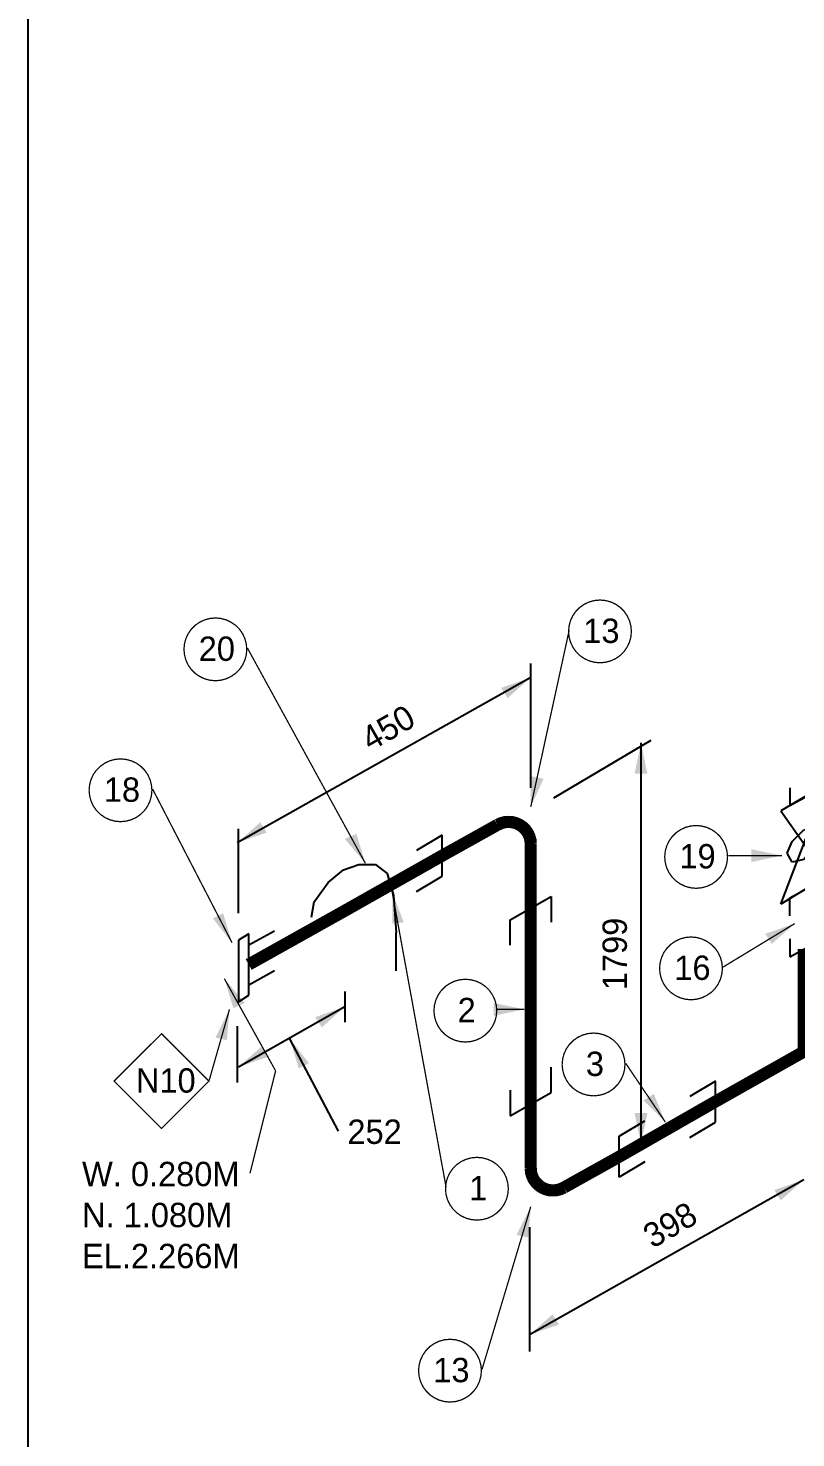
# Model space of a CAD drawing. Extents: x -4 to 426, y -3 to 272.
# Drawn here: x 0 to 59.9, y 96.7 to 206.7 of the extents above; entities that cross this region are included whole.
import ezdxf
from ezdxf.enums import TextEntityAlignment as Align

# ---------------------------------------------------------------- set-up
doc = ezdxf.new("R2010")
doc.units = 0
doc.header["$LTSCALE"] = 10
doc.layers.get('0').update_dxf_attribs({"lineweight": 0})
for name, color, linetype in [('DIMENSION', 40, 'Continuous'), ('PIPE', 7, 'Continuous'), ('TEXT2', 3, 'Continuous'), ('Title Block', 255, 'Continuous'), ('TITLE BLOCK-TEXT', 12, 'Continuous')]:
    doc.layers.add(name, color=color, linetype=linetype)
doc.styles.add('framdcn', font='', dxfattribs={"height": 2.5})
doc.styles.add('Scovan Standard', font='', dxfattribs={"height": 2.5})
doc.styles.get("Standard").update_dxf_attribs({"font": ''})
doc.styles.get('framdcn').set_extended_font_data('Franklin Gothic Medium Cond')
doc.styles.get('Scovan Standard').set_extended_font_data('Franklin Gothic Medium Cond')
doc.styles.get('Standard').set_extended_font_data('Franklin Gothic Medium Cond')

# ---------------------------------------------------------------- blocks, each defined once
blk = doc.blocks.new('block1')
at = {"layer": 'TEXT2'}
blk.add_hatch(color=256, dxfattribs=at).paths.add_polyline_path([(0, 0), (1.6, -1.9), (0.7, -2.3)])
at = {"layer": 'TEXT2', "linetype": 'ByBlock', "const_width": 0.1, "flags": 128}
blk.add_lwpolyline([(4, -7.2), (0, 0)], dxfattribs=at)
blk = doc.blocks.new('block2')
at = {"layer": 'TEXT2', "style": 'framdcn'}
for s, p in [('W. 0.280M', (0, 0)), ('N. 1.080M', (0, -3.2)), ('EL.2.266M', (0, -6.4))]:
    blk.add_text(s, height=1.9, dxfattribs=at).set_placement(p)
blk = doc.blocks.new('block3')
at = {"layer": 'TEXT2'}
blk.add_hatch(color=256, dxfattribs=at).paths.add_polyline_path([(0, 0), (-1.5, 1.9), (-0.7, 2.3)])
at = {"layer": 'TEXT2', "linetype": 'ByBlock', "const_width": 0.1, "flags": 128}
blk.add_lwpolyline([(-6.2, 12), (0, 0)], dxfattribs=at)
blk = doc.blocks.new('block4')
at = {"layer": 'TEXT2'}
blk.add_hatch(color=256, dxfattribs=at).paths.add_polyline_path([(0, 0), (-1.6, 1.9), (-0.7, 2.3)])
at = {"layer": 'TEXT2', "linetype": 'ByBlock', "const_width": 0.1, "flags": 128}
blk.add_lwpolyline([(-9.2, 16.8), (0, 0)], dxfattribs=at)
blk = doc.blocks.new('block5')
at = {"layer": 'TEXT2'}
blk.add_hatch(color=256, dxfattribs=at).paths.add_polyline_path([(0, 0), (0.9, -2.3), (0, -2.4)])
at = {"layer": 'TEXT2', "linetype": 'ByBlock', "const_width": 0.1, "flags": 128}
blk.add_lwpolyline([(4.2, -23), (0, 0)], dxfattribs=at)
blk = doc.blocks.new('block6')
at = {"layer": 'TEXT2'}
blk.add_hatch(color=256, dxfattribs=at).paths.add_polyline_path([(0, 0), (0, 2.4), (1, 2.2)])
at = {"layer": 'TEXT2', "linetype": 'ByBlock', "const_width": 0.1, "flags": 128}
blk.add_lwpolyline([(3, 13.8), (0, 0)], dxfattribs=at)
blk = doc.blocks.new('block7')
at = {"layer": 'TEXT2'}
blk.add_hatch(color=256, dxfattribs=at).paths.add_polyline_path([(0, 0), (-2.4, -0.5), (-2.4, 0.5)])
at = {"layer": 'TEXT2', "linetype": 'ByBlock', "const_width": 0.1, "flags": 128}
blk.add_lwpolyline([(-2.1, 0), (0, 0)], dxfattribs=at)
blk = doc.blocks.new('block8')
at = {"layer": 'TEXT2'}
blk.add_hatch(color=256, dxfattribs=at).paths.add_polyline_path([(0, 0), (-0.2, -2.4), (-1.1, -2.2)])
at = {"layer": 'TEXT2', "linetype": 'ByBlock', "const_width": 0.1, "flags": 128}
blk.add_lwpolyline([(-3.8, -12.7), (0, 0)], dxfattribs=at)
blk = doc.blocks.new('block9')
at = {"layer": 'TEXT2'}
blk.add_hatch(color=256, dxfattribs=at).paths.add_polyline_path([(0, 0), (-1.7, 1.7), (-0.9, 2.2)])
at = {"layer": 'TEXT2', "linetype": 'ByBlock', "const_width": 0.1, "flags": 128}
blk.add_lwpolyline([(-3.1, 4.6), (0, 0)], dxfattribs=at)
blk = doc.blocks.new('block11')
at = {"layer": 'TEXT2'}
blk.add_hatch(color=256, dxfattribs=at).paths.add_polyline_path([(0, 0), (-1.8, -1.6), (-2.3, -0.8)])
at = {"layer": 'TEXT2', "linetype": 'ByBlock', "const_width": 0.1, "flags": 128}
blk.add_lwpolyline([(-5.6, -3.4), (0, 0)], dxfattribs=at)
blk = doc.blocks.new('block12')
at = {"layer": 'TEXT2'}
blk.add_hatch(color=256, dxfattribs=at).paths.add_polyline_path([(0, 0), (-2.4, -0.5), (-2.4, 0.5)])
at = {"layer": 'TEXT2', "linetype": 'ByBlock', "const_width": 0.1, "flags": 128}
blk.add_lwpolyline([(-4.2, 0), (0, 0)], dxfattribs=at)
blk = doc.blocks.new('block63')
at = {"layer": 'PIPE', "linetype": 'ByBlock', "flags": 128}
for points in [[(0.8, 2.9), (0, 2.4)], [(0, 2.4), (0, 0)], [(2.8, 3.1), (0.8, 2)], [(0.8, -1.9), (0.8, 2.9)], [(0, 0), (0, -2.4)], [(2.8, 0), (0.8, -1.1)], [(0, -2.4), (0.8, -1.9)]]:
    blk.add_lwpolyline(points, dxfattribs=at)
at = {"flags": 1}
for tag in ['Tag', 'UCI', 'Pipe Ref', 'Description', 'Key']:
    blk.add_attdef(tag, (0, 0), '', height=1, dxfattribs=at)
blk = doc.blocks.new('block64')
at = {"layer": 'PIPE', "linetype": 'ByBlock', "const_width": 0.95, "flags": 128}
for points in [[(15.1, 8.5), (7.5, 4.2)], [(7.5, 4.2), (0, 0)]]:
    blk.add_lwpolyline(points, dxfattribs=at)
at = {"flags": 1}
for tag in ['Tag', 'UCI', 'Pipe Ref', 'Description', 'Key']:
    blk.add_attdef(tag, (0, 0), '', height=1, dxfattribs=at)
blk = doc.blocks.new('block65')
at = {"layer": 'PIPE', "linetype": 'ByBlock', "flags": 128}
for points in [[(-5.3, 3.9), (-4.1, 4.9)], [(-4.1, 4.9), (-2.9, 5.3)], [(-2.9, 5.3), (-1.6, 5.3)], [(-1.6, 5.3), (-0.7, 4.6)], [(-0.7, 4.6), (-0.2, 2.9)], [(-6.4, 2.4), (-5.3, 3.9)], [(-6.6, 1.2), (-6.4, 2.4)], [(-0.2, 2.9), (0, 0)], [(0, -3), (0, 0)]]:
    blk.add_lwpolyline(points, dxfattribs=at)
at = {"flags": 1}
for tag in ['Tag', 'UCI', 'Pipe Ref', 'Description', 'Key']:
    blk.add_attdef(tag, (0, 0), '', height=1, dxfattribs=at)
blk = doc.blocks.new('block66')
at = {"layer": 'PIPE', "linetype": 'ByBlock', "const_width": 0.95, "flags": 128}
for points in [[(1.73, 0), (1.71, 0.3), (1.63, 0.59), (1.5, 0.87), (1.33, 1.11), (1.12, 1.33), (0.87, 1.5), (0.59, 1.63), (0.3, 1.71), (0, 1.73), (-0.3, 1.71), (-0.59, 1.63), (-0.87, 1.5)], [(-0.87, 1.5), (-5.17, -0.9)], [(1.73, -5), (1.73, 0)]]:
    blk.add_lwpolyline(points, dxfattribs=at)
at = {"layer": 'PIPE', "linetype": 'ByBlock', "flags": 128}
for points in [[(-5.17, 0.7), (-7.17, -0.5)], [(-5.17, -2.5), (-5.17, 0.7)], [(-7.17, -3.7), (-5.17, -2.5)], [(0.13, -5.9), (3.33, -4.1)], [(3.33, -4.1), (3.33, -6.1)], [(0.13, -7.9), (0.13, -5.9)]]:
    blk.add_lwpolyline(points, dxfattribs=at)
at = {"flags": 1}
for tag in ['Tag', 'UCI', 'Pipe Ref', 'Description', 'Key']:
    blk.add_attdef(tag, (0, 0), '', height=1, dxfattribs=at)
blk = doc.blocks.new('block67')
at = {"layer": 'PIPE', "linetype": 'ByBlock', "const_width": 0.95, "flags": 128}
blk.add_lwpolyline([(0, -15.3), (0, 0)], dxfattribs=at)
at = {"flags": 1}
for tag in ['Tag', 'UCI', 'Pipe Ref', 'Description', 'Key']:
    blk.add_attdef(tag, (0, 0), '', height=1, dxfattribs=at)
blk = doc.blocks.new('block68')
at = {"layer": 'PIPE', "linetype": 'ByBlock', "flags": 128}
for points in [[(-0.13, 5.9), (-0.13, 7.9)], [(-3.33, 6.1), (-3.33, 4.1)], [(-3.33, 4.1), (-0.13, 5.9)], [(5.17, 2.5), (7.17, 3.7)], [(5.17, -0.7), (5.17, 2.5)], [(7.17, 0.5), (5.17, -0.7)]]:
    blk.add_lwpolyline(points, dxfattribs=at)
at = {"layer": 'PIPE', "linetype": 'ByBlock', "const_width": 0.95, "flags": 128}
for points in [[(-1.73, 0), (-1.73, 5)], [(5.17, 0.9), (0.87, -1.5)], [(0.87, -1.5), (0.59, -1.63), (0.3, -1.71), (0, -1.73), (-0.3, -1.71), (-0.59, -1.63), (-0.87, -1.5), (-1.11, -1.33), (-1.33, -1.11), (-1.5, -0.87), (-1.63, -0.59), (-1.71, -0.3), (-1.73, 0)]]:
    blk.add_lwpolyline(points, dxfattribs=at)
at = {"flags": 1}
for tag in ['Tag', 'UCI', 'Pipe Ref', 'Description', 'Key']:
    blk.add_attdef(tag, (0, 0), '', height=1, dxfattribs=at)
blk = doc.blocks.new('block69')
at = {"layer": 'PIPE', "linetype": 'ByBlock', "const_width": 0.95, "flags": 128}
blk.add_lwpolyline([(7.5, 4.3), (0, 0)], dxfattribs=at)
at = {"flags": 1}
for tag in ['Tag', 'UCI', 'Pipe Ref', 'Description', 'Key']:
    blk.add_attdef(tag, (0, 0), '', height=1, dxfattribs=at)
blk = doc.blocks.new('block70')
at = {"layer": 'PIPE', "linetype": 'ByBlock', "flags": 128}
for points in [[(10, 12.1), (10, 13.5)], [(7.8, 12.3), (7.8, 10.9)], [(7.8, 10.9), (10, 12.1)], [(15.8, 9), (17.8, 10.2)], [(15.8, 5.8), (15.8, 9)], [(17.8, 7), (15.8, 5.8)], [(2, 1.2), (0, 0)], [(2, -2), (2, 1.2)], [(0, -3.2), (2, -2)]]:
    blk.add_lwpolyline(points, dxfattribs=at)
at = {"layer": 'PIPE', "linetype": 'ByBlock', "const_width": 0.95, "flags": 128}
for points in [[(8.9, 11.5), (8.9, 3.5)], [(15.8, 7.4), (8.9, 3.5)], [(8.9, 3.5), (2, -0.4)]]:
    blk.add_lwpolyline(points, dxfattribs=at)
at = {"flags": 1}
for tag in ['Tag', 'UCI', 'Pipe Ref', 'Description', 'Key']:
    blk.add_attdef(tag, (0, 0), '', height=1, dxfattribs=at)
blk = doc.blocks.new('block72')
at = {"layer": 'PIPE', "linetype": 'ByBlock', "flags": 128}
for points in [[(0, 8.6), (0, 10)], [(0.7, 9.1), (-2.9, 7)], [(-2.9, -0.3), (0.7, 9.1)], [(-2.2, 8.8), (-2.2, 7.4)], [(-2.2, 7.4), (0, 8.6)], [(-2.9, 7), (0.7, 1.9)], [(1.9, 6.1), (-1.1, 4.4)], [(-1.1, 5.5), (-0.4, 5.6)], [(-0.4, 5.6), (0, 5.1)], [(2.6, 4.9), (1.9, 6.1)], [(-2.4, 3.7), (-2, 4.6)], [(-2, 4.6), (-1.1, 5.5)], [(0, 5.1), (-0.4, 4)], [(-2, 3), (-2.4, 3.7)], [(-0.4, 4), (-1.1, 3.2)], [(-1.1, 3.2), (-2, 3)], [(-2.2, 0.2), (0, 1.4)], [(0.7, 1.9), (-1.1, 0.8)], [(0, 1.4), (0, 0)], [(-1.1, 0.8), (-2.9, -0.3)], [(-2.2, -1.2), (-2.2, 0.2)]]:
    blk.add_lwpolyline(points, dxfattribs=at)
at = {"flags": 1}
for tag in ['Tag', 'UCI', 'Pipe Ref', 'Description', 'Key']:
    blk.add_attdef(tag, (0, 0), '', height=1, dxfattribs=at)
blk = doc.blocks.new('block109')
at = {"layer": 'TEXT2'}
blk.add_hatch(color=256, dxfattribs=at).paths.add_polyline_path([(0, 0), (-0.2, -2.4), (-1.1, -2.2)])
at = {"layer": 'TEXT2', "linetype": 'ByBlock', "const_width": 0.1, "flags": 128}
blk.add_lwpolyline([(-1.6, -5.6), (0, 0)], dxfattribs=at)
blk.add_lwpolyline([(-5.3, -1.9), (-1.6, -5.6), (-5.3, -9.3), (-9, -5.6), (-5.3, -1.9)], close=True, dxfattribs=at)
at = {"flags": 1}
for tag in ['Pipe Ref', 'Description']:
    blk.add_attdef(tag, (0, 0), '', height=1, dxfattribs=at)
at = {"layer": 'TEXT2', "style": 'framdcn'}
blk.add_text('N10', height=1.9, dxfattribs=at).set_placement((-7.3, -6.5))
blk = doc.blocks.new('PADX-TBD')
at = {"layer": 'Title Block', "color": 255}
blk.add_line((0, 0), (0, 536.37), dxfattribs=at)
at = {"layer": 'TITLE BLOCK-TEXT', "color": 12, "style": 'Scovan Standard', "flags": 8}
for tag, p in [('REF_5', (25, 38.42)), ('REV_5', (352.84, 38.42)), ('PROJECT5', (504.32, 38.42)), ('DATE5', (525.83, 38.42)), ('BY5', (542.96, 38.42)), ('CHK5', (555.71, 38.42)), ('PE5', (568.45, 38.42)), ('REF_4', (25, 31.19)), ('REV_4', (352.84, 31.19)), ('PROJECT4', (504.32, 31.19)), ('DATE4', (525.83, 31.19)), ('BY4', (542.96, 31.19)), ('CHK4', (555.71, 31.19)), ('PE4', (568.45, 31.19)), ('REF_3', (25, 23.97)), ('REV_3', (352.84, 23.97)), ('PROJECT3', (504.32, 23.97)), ('DATE3', (525.83, 23.97)), ('BY3', (542.96, 23.97)), ('CHK3', (555.71, 23.97)), ('PE3', (568.45, 23.97)), ('REF_2', (25, 16.74)), ('REV_2', (352.84, 16.74)), ('PROJECT2', (504.32, 16.74)), ('DATE2', (525.83, 16.74)), ('BY2', (542.96, 16.74)), ('CHK2', (555.71, 16.74)), ('PE2', (568.45, 16.74)), ('REF_1', (25, 9.51)), ('REV_1', (352.84, 9.51)), ('PROJECT1', (504.32, 9.51)), ('DATE1', (525.83, 9.51)), ('BY1', (542.96, 9.51)), ('CHK1', (555.71, 9.51)), ('PE1', (568.45, 9.51))]:
    blk.add_attdef(tag, text='', height=2.5, dxfattribs=at).set_placement(p, align=Align.MIDDLE_CENTER)
for tag, height, p in [('REF_5_DESC', 2.5, (52.27, 38.42)), ('REV_5_DESC', 2.5, (363.04, 38.42)), ('REF_4_DESC', 2.5, (52.27, 31.19)), ('REV_4_DESC', 2.5, (363.04, 31.19)), ('REF_3_DESC', 2.5, (52.27, 23.97)), ('REV_3_DESC', 2.5, (363.04, 23.97)), ('REF_2_DESC', 2.5, (52.27, 16.74)), ('REV_2_DESC', 2.5, (363.04, 16.74)), ('REF_1_DESC', 2.5, (52.27, 9.51)), ('REV_1_DESC', 2.5, (363.04, 9.51)), ('PATH', 2, (13, -2.9)), ('USER_PLOTTED', 2, (309, -2.9)), ('PLOT_DATE', 2, (348, -2.9))]:
    blk.add_attdef(tag, text='', height=height, dxfattribs=at).set_placement(p, align=Align.MIDDLE_LEFT)
at = {"layer": 'TITLE BLOCK-TEXT', "color": 12, "style": 'Scovan Standard'}
for tag, p in [('TITLE1', (747.45, 37.28)), ('LSD', (747.45, 31.28)), ('TITLE2', (747.45, 25.28)), ('TITLE3', (747.45, 19.28)), ('CLIENTDRAWINGNO', (686.57, 5.99)), ('RN', (838.5, 5.99))]:
    blk.add_attdef(tag, text='', height=4, dxfattribs=at).set_placement(p, align=Align.MIDDLE_CENTER)
at = {"layer": 'TITLE BLOCK-TEXT', "color": 210, "style": 'Scovan Standard', "flags": 8}
blk.add_attdef('DWGNO', text='', height=4, dxfattribs=at).set_placement((777.51, 5.99), align=Align.MIDDLE_CENTER)

msp = doc.modelspace()

# ---------------------------------------------------------------- hatches: boundary and pattern name
at = {"layer": 'DIMENSION'}
for points in [[(39.2, 156), (37.4, 154.4), (36.9, 155.2)], [(47.8, 150.9), (48.3, 148.5), (47.3, 148.5)], [(16.3, 143.1), (18.1, 144.7), (18.6, 143.9)], [(24.7, 130.3), (22.9, 128.7), (22.4, 129.5)], [(20.4, 127.8), (21.9, 125.9), (21.1, 125.5)], [(16.4, 125.6), (18.2, 127.2), (18.7, 126.4)], [(47.8, 119.6), (47.3, 122), (48.3, 122)], [(60.5, 116.8), (58.7, 115.2), (58.2, 116)], [(39.1, 104.7), (40.9, 106.3), (41.4, 105.5)]]:
    msp.add_hatch(color=256, dxfattribs=at).paths.add_polyline_path(points)

# ---------------------------------------------------------------- linework, layer by layer
at = {"layer": 'DIMENSION', "linetype": 'ByBlock', "flags": 128}
for points in [[(39.2, 147.4), (39.2, 157.1)], [(39.2, 156), (16.3, 143.1)], [(41, 146.6), (48.6, 151.1)], [(47.8, 150.9), (47.8, 119.6)], [(16.4, 137.6), (16.4, 144.2)], [(24.7, 131.5), (24.7, 129.1)], [(24.7, 130.3), (16.4, 125.6)], [(16.3, 128.8), (16.3, 124.4)], [(24.2, 120.6), (20.4, 127.8)], [(46.7, 118.7), (48.7, 119.8)], [(60.5, 116.8), (39.1, 104.7)], [(39.1, 113.1), (39.1, 103.4)]]:
    msp.add_lwpolyline(points, dxfattribs=at)
at = {"layer": 'TEXT2', "linetype": 'ByBlock', "const_width": 0.1, "flags": 128}
for points in [[(47.01, 159.17), (46.9, 158.76), (46.72, 158.38), (46.48, 158.03), (46.17, 157.72), (45.83, 157.48), (45.44, 157.3), (45.03, 157.19), (44.6, 157.15), (44.17, 157.19), (43.76, 157.3), (43.38, 157.48), (43.03, 157.72), (42.72, 158.03), (42.48, 158.38), (42.3, 158.76), (42.19, 159.17), (42.15, 159.6), (42.19, 160.03), (42.3, 160.44), (42.48, 160.82), (42.72, 161.17), (43.03, 161.48), (43.38, 161.72), (43.76, 161.9), (44.17, 162.01), (44.6, 162.05), (45.03, 162.01), (45.44, 161.9), (45.83, 161.72), (46.17, 161.48), (46.48, 161.17), (46.72, 160.82), (46.9, 160.44), (47.01, 160.03), (47.05, 159.6)], [(17.01, 157.77), (16.9, 157.36), (16.72, 156.97), (16.48, 156.63), (16.17, 156.32), (15.82, 156.08), (15.44, 155.9), (15.03, 155.79), (14.6, 155.75), (14.17, 155.79), (13.76, 155.9), (13.38, 156.08), (13.03, 156.32), (12.72, 156.63), (12.48, 156.97), (12.3, 157.36), (12.19, 157.77), (12.15, 158.2), (12.19, 158.63), (12.3, 159.04), (12.48, 159.43), (12.72, 159.77), (13.03, 160.08), (13.38, 160.32), (13.76, 160.5), (14.17, 160.61), (14.6, 160.65), (15.03, 160.61), (15.44, 160.5), (15.82, 160.32), (16.17, 160.08), (16.48, 159.77), (16.72, 159.43), (16.9, 159.04), (17.01, 158.63), (17.05, 158.2)], [(9.61, 146.77), (9.5, 146.36), (9.32, 145.97), (9.08, 145.63), (8.77, 145.32), (8.43, 145.08), (8.04, 144.9), (7.63, 144.79), (7.2, 144.75), (6.77, 144.79), (6.36, 144.9), (5.98, 145.08), (5.63, 145.32), (5.32, 145.63), (5.08, 145.97), (4.9, 146.36), (4.79, 146.77), (4.75, 147.2), (4.79, 147.63), (4.9, 148.04), (5.08, 148.43), (5.32, 148.77), (5.63, 149.08), (5.98, 149.32), (6.36, 149.5), (6.77, 149.61), (7.2, 149.65), (7.63, 149.61), (8.04, 149.5), (8.43, 149.32), (8.77, 149.08), (9.08, 148.77), (9.32, 148.43), (9.5, 148.04), (9.61, 147.63), (9.65, 147.2)], [(54.51, 141.57), (54.4, 141.16), (54.22, 140.78), (53.98, 140.43), (53.67, 140.12), (53.33, 139.88), (52.94, 139.7), (52.53, 139.59), (52.1, 139.55), (51.67, 139.59), (51.26, 139.7), (50.88, 139.88), (50.53, 140.12), (50.22, 140.43), (49.98, 140.78), (49.8, 141.16), (49.69, 141.57), (49.65, 142), (49.69, 142.43), (49.8, 142.84), (49.98, 143.22), (50.22, 143.57), (50.53, 143.88), (50.88, 144.12), (51.26, 144.3), (51.67, 144.41), (52.1, 144.45), (52.53, 144.41), (52.94, 144.3), (53.33, 144.12), (53.67, 143.88), (53.98, 143.57), (54.22, 143.22), (54.4, 142.84), (54.51, 142.43), (54.55, 142)], [(54.11, 132.87), (54, 132.46), (53.82, 132.07), (53.58, 131.73), (53.27, 131.42), (52.92, 131.18), (52.54, 131), (52.13, 130.89), (51.7, 130.85), (51.27, 130.89), (50.86, 131), (50.48, 131.18), (50.13, 131.42), (49.82, 131.73), (49.58, 132.07), (49.4, 132.46), (49.29, 132.87), (49.25, 133.3), (49.29, 133.73), (49.4, 134.14), (49.58, 134.53), (49.82, 134.87), (50.13, 135.18), (50.48, 135.42), (50.86, 135.6), (51.27, 135.71), (51.7, 135.75), (52.13, 135.71), (52.54, 135.6), (52.92, 135.42), (53.27, 135.18), (53.58, 134.87), (53.82, 134.53), (54, 134.14), (54.11, 133.73), (54.15, 133.3)], [(36.51, 129.57), (36.4, 129.16), (36.22, 128.78), (35.98, 128.43), (35.67, 128.12), (35.33, 127.88), (34.94, 127.7), (34.53, 127.59), (34.1, 127.55), (33.67, 127.59), (33.26, 127.7), (32.88, 127.88), (32.53, 128.12), (32.22, 128.43), (31.98, 128.78), (31.8, 129.16), (31.69, 129.57), (31.65, 130), (31.69, 130.43), (31.8, 130.84), (31.98, 131.22), (32.22, 131.57), (32.53, 131.88), (32.88, 132.12), (33.26, 132.3), (33.67, 132.41), (34.1, 132.45), (34.53, 132.41), (34.94, 132.3), (35.33, 132.12), (35.67, 131.88), (35.98, 131.57), (36.22, 131.22), (36.4, 130.84), (36.51, 130.43), (36.55, 130)], [(46.51, 125.37), (46.4, 124.96), (46.22, 124.58), (45.98, 124.23), (45.67, 123.92), (45.33, 123.68), (44.94, 123.5), (44.53, 123.39), (44.1, 123.35), (43.67, 123.39), (43.26, 123.5), (42.88, 123.68), (42.53, 123.92), (42.22, 124.23), (41.98, 124.58), (41.8, 124.96), (41.69, 125.37), (41.65, 125.8), (41.69, 126.23), (41.8, 126.64), (41.98, 127.03), (42.22, 127.37), (42.53, 127.68), (42.88, 127.92), (43.26, 128.1), (43.67, 128.21), (44.1, 128.25), (44.53, 128.21), (44.94, 128.1), (45.33, 127.92), (45.67, 127.68), (45.98, 127.37), (46.22, 127.03), (46.4, 126.64), (46.51, 126.23), (46.55, 125.8)], [(37.41, 115.67), (37.3, 115.26), (37.12, 114.88), (36.88, 114.53), (36.57, 114.22), (36.23, 113.98), (35.84, 113.8), (35.43, 113.69), (35, 113.65), (34.57, 113.69), (34.16, 113.8), (33.77, 113.98), (33.43, 114.22), (33.12, 114.53), (32.88, 114.88), (32.7, 115.26), (32.59, 115.67), (32.55, 116.1), (32.59, 116.53), (32.7, 116.94), (32.88, 117.33), (33.12, 117.67), (33.43, 117.98), (33.77, 118.22), (34.16, 118.4), (34.57, 118.51), (35, 118.55), (35.43, 118.51), (35.84, 118.4), (36.23, 118.22), (36.57, 117.98), (36.88, 117.67), (37.12, 117.33), (37.3, 116.94), (37.41, 116.53), (37.45, 116.1)], [(35.31, 101.47), (35.2, 101.06), (35.02, 100.67), (34.78, 100.33), (34.47, 100.02), (34.12, 99.78), (33.74, 99.6), (33.33, 99.49), (32.9, 99.45), (32.47, 99.49), (32.06, 99.6), (31.68, 99.78), (31.33, 100.02), (31.02, 100.33), (30.78, 100.67), (30.6, 101.06), (30.49, 101.47), (30.45, 101.9), (30.49, 102.33), (30.6, 102.74), (30.78, 103.12), (31.02, 103.47), (31.33, 103.78), (31.68, 104.02), (32.06, 104.2), (32.47, 104.31), (32.9, 104.35), (33.33, 104.31), (33.74, 104.2), (34.12, 104.02), (34.47, 103.78), (34.78, 103.47), (35.02, 103.12), (35.2, 102.74), (35.31, 102.33), (35.35, 101.9)]]:
    msp.add_lwpolyline(points, close=True, dxfattribs=at)
msp.add_lwpolyline([(17.3, 117.3), (19.3, 125.3)], dxfattribs=at)

# ---------------------------------------------------------------- block references
at = {"xscale": 0.5, "yscale": 0.5, "zscale": 0.5}
msp.add_blockref('PADX-TBD', (0, 0), dxfattribs=at)
at = {"layer": 'PIPE'}
for name, p in [('block72', (61.6, 138.6)), ('block66', (37.47, 143)), ('block64', (17.2, 133.6)), ('block65', (28.7, 136.1)), ('block67', (39.2, 138)), ('block70', (51.6, 123.3)), ('block63', (16.4, 133.1)), ('block68', (40.93, 117.7)), ('block69', (46.1, 118.6))]:
    msp.add_blockref(name, p, dxfattribs=at)
at = {"layer": 'TEXT2'}
for name, p in [('block6', (39.2, 145.9)), ('block4', (26.3, 141.5)), ('block3', (15.9, 135.3)), ('block12', (58.8, 142.1)), ('block5', (28.4, 139.2)), ('block11', (59.8, 136.8)), ('block1', (15.3, 132.5)), ('block109', (15.7, 130.1)), ('block7', (38.7, 130.1)), ('block9', (49.7, 121.3)), ('block2', (4.2, 116.3)), ('block8', (39.2, 114.7))]:
    msp.add_blockref(name, p, dxfattribs=at)

# ---------------------------------------------------------------- texts
at = {"layer": 'DIMENSION', "style": 'framdcn'}
for s, rotation, p in [('450', 30, (26.7, 150.2)), ('1799', 90, (46.7, 131.6)), ('398', 30, (48.7, 111.4))]:
    msp.add_text(s, height=1.9, rotation=rotation, dxfattribs=at).set_placement(p)
msp.add_text('252', height=1.9, dxfattribs=at).set_placement((24.9, 119.6))
at = {"layer": 'TEXT2', "style": 'framdcn'}
for s, p in [('13', (43.3, 158.7)), ('20', (13.3, 157.3)), ('18', (5.9, 146.3)), ('19', (50.8, 141.1)), ('16', (50.4, 132.4)), ('2', (33.5, 129.1)), ('3', (43.5, 124.9)), ('1', (34.4, 115.2)), ('13', (31.6, 101))]:
    msp.add_text(s, height=1.9, dxfattribs=at).set_placement(p)

doc.saveas('drawing.dxf')
